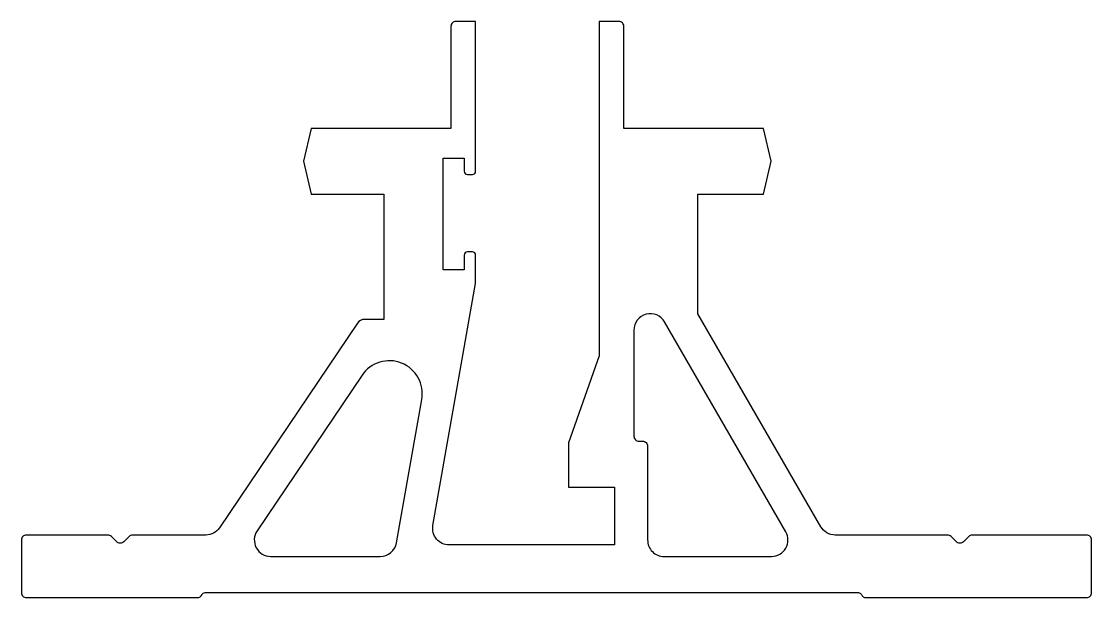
# Model space of a CAD drawing. Header units: inches. Extents: x 21.8 to 86.8, y 10.8 to 45.8.
import ezdxf

# ---------------------------------------------------------------- set-up
doc = ezdxf.new("R2010")
doc.units = ezdxf.units.IN
doc.header["$MEASUREMENT"] = 0

msp = doc.modelspace()

# ---------------------------------------------------------------- linework, layer by layer
at = {"linetype": 'Continuous'}
for points in [[(86.799, 14.276, 0.414214), (86.499, 14.576), (79.548, 14.576, 0.198912), (79.336, 14.488), (79.012, 14.164, -0.414214), (78.587, 14.164), (78.263, 14.488, 0.198912), (78.051, 14.576), (71.226, 14.576, -0.267949), (70.36, 15.076), (62.888, 28.018), (62.888, 35.276), (66.876, 35.276), (67.338, 37.276), (66.876, 39.276), (58.388, 39.276), (58.388, 45.476, 0.414214), (58.088, 45.776), (56.888, 45.776), (56.888, 25.469), (55.038, 20.176), (55.038, 17.476), (57.832, 17.476), (57.832, 13.976), (47.779, 13.976, -0.466308), (46.794, 15.149), (49.388, 29.858), (49.388, 31.576, 0.414214), (49.188, 31.776), (48.888, 31.776, 0.414214), (48.688, 31.576), (48.688, 30.676), (47.421, 30.676), (47.421, 37.476), (48.688, 37.476), (48.688, 36.676, 0.414214), (48.888, 36.476), (49.188, 36.476, 0.414214), (49.388, 36.676), (49.388, 45.776), (48.188, 45.776, 0.414214), (47.888, 45.476), (47.888, 39.276), (39.399, 39.276), (38.938, 37.276), (39.399, 35.276), (43.821, 35.276), (43.821, 27.676), (42.63, 27.676, 0.249328), (42.216, 27.455), (33.826, 15.016, -0.249328), (32.997, 14.576), (28.548, 14.576, 0.198912), (28.336, 14.488), (28.012, 14.164, -0.414214), (27.587, 14.164), (27.263, 14.488, 0.198912), (27.051, 14.576), (22.099, 14.576, 0.414214), (21.799, 14.276), (21.799, 11.076, 0.414214), (22.099, 10.776), (32.499, 10.776, 0.298217), (32.774, 10.956, -0.298217), (32.958, 11.076), (72.633, 11.076, -0.298217), (72.816, 10.956, 0.298217), (73.091, 10.776), (86.499, 10.776, 0.414214), (86.799, 11.076)], [(59.832, 14.276, 0.414214), (60.832, 13.276), (67.358, 13.276, 0.57735), (68.224, 14.776), (60.867, 27.518, 0.767327), (59.001, 27.018), (59.001, 20.576, 0.414214), (59.301, 20.276), (59.532, 20.276, -0.414214), (59.832, 19.976)], [(46.115, 22.816, 0.809784), (42.487, 24.282), (36.115, 14.835, 0.600861), (36.945, 13.276), (43.594, 13.276, 0.36397), (44.579, 14.102)]]:
    msp.add_lwpolyline(points, format="xyb", close=True, dxfattribs=at)

doc.saveas('drawing.dxf')
